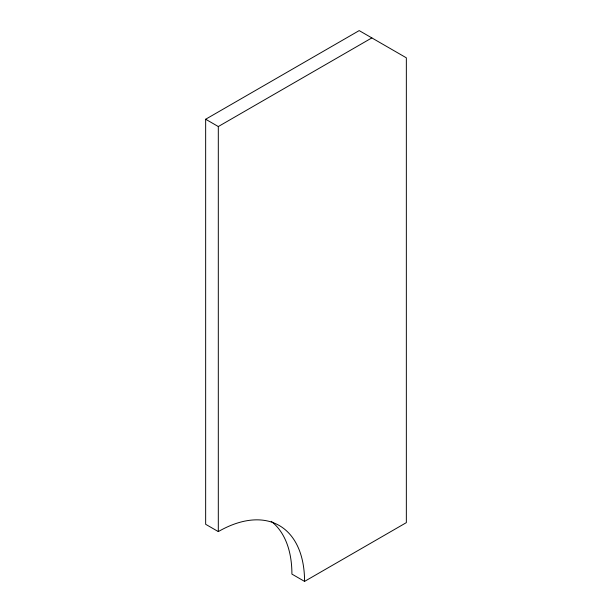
<?xml version="1.0" encoding="UTF-8"?>
<svg xmlns="http://www.w3.org/2000/svg" width="612" height="612" viewBox="0 0 612 612"><rect width="100%" height="100%" fill="white"/><g stroke="black" fill="none" stroke-linecap="round" stroke-linejoin="round"><path stroke-width="0.92" d="M304.562 581.4A121.987 70.426 -60 0 0 218.308 531.598L205.655 524.293L205.655 119.248L359.19 30.6L406.345 57.826L406.345 522.633L304.562 581.4L291.909 574.094A121.987 70.426 -60 0 0 271.246 521.34M205.655 119.248L218.308 126.546L371.844 37.906M218.308 126.546L218.308 531.598"/></g></svg>
